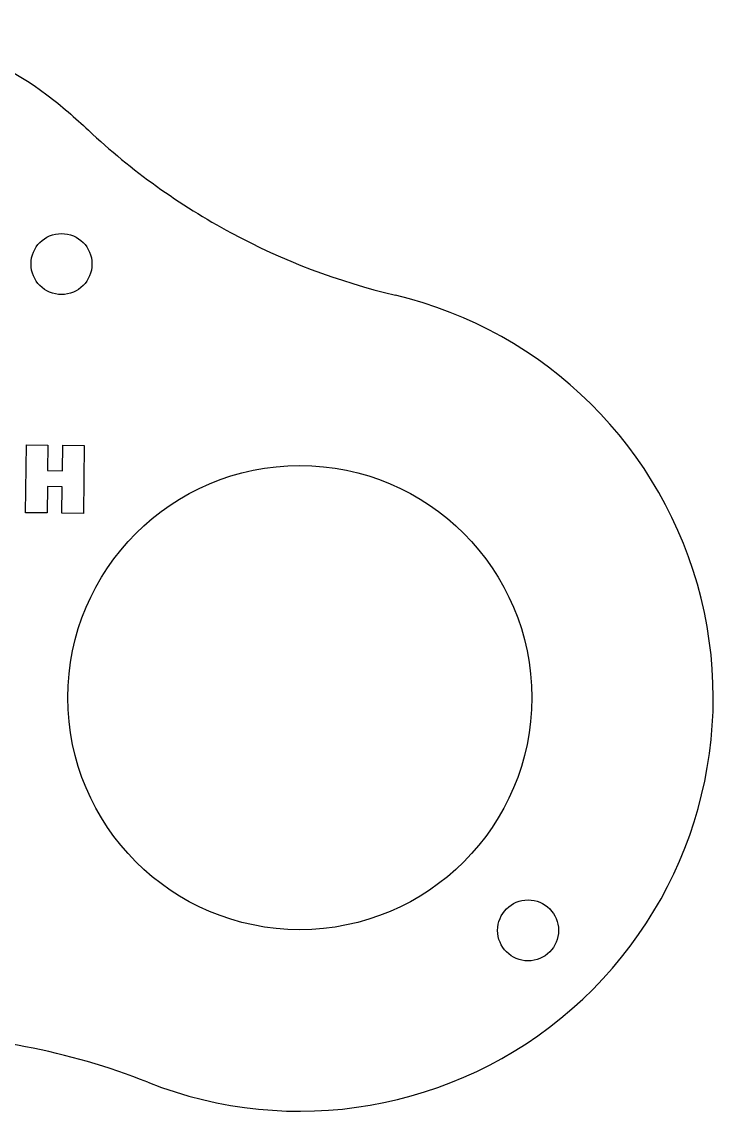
# Model space of a CAD drawing. Header units: millimetres. Extents: x -48 to 113, y -75 to 5.
# Drawn here: x 62.3 to 113.3, y -75.1 to 5.2 of the extents above; entities that cross this region are included whole.
import ezdxf

# ---------------------------------------------------------------- set-up
doc = ezdxf.new("R2010")
doc.units = ezdxf.units.MM
doc.layers.get('0').update_dxf_attribs({"linetype": 'CONTINUOUS'})

msp = doc.modelspace()

# ---------------------------------------------------------------- linework, layer by layer
msp.add_lwpolyline([(65.308, -25.991), (66.894, -26.01), (66.834, -31.009), (65.248, -30.99), (65.272, -29.048), (64.179, -29.034), (64.155, -30.977), (62.57, -30.958), (62.63, -25.958), (64.216, -25.977), (64.193, -27.849), (65.286, -27.862)], close=True)
for centre, radius in [((65.215, -12.623), 2.25), ((82.796, -44.597), 17.113), ((99.639, -61.765), 2.25)]:
    msp.add_circle(centre, radius)
for centre, radius, start, end in [((82.796, -44.597), 30.5, -111.56925, 76.6386), ((53.202, -119.46), 50, 68.43075, 90)]:
    msp.add_arc(centre, radius, start, end)
for points, knots in [([(37.23, 5.242), (45.151, 5.235), (50.805, 5.15), (58.985, 3.079), (61.63, 1.739), (65.214, -0.957), (66.223, -1.836), (67.207, -2.758)], [0, 0, 0, 0, 2.376399, 2.376399, 4.053498, 4.053498, 4.770552, 4.770552, 4.770552, 4.770552]), ([(67.207, -2.758), (70.372, -5.724), (73.91, -8.266), (81.552, -12.373), (85.624, -13.92), (89.844, -14.923)], [0, 0, 0, 0, 1.301331, 1.301331, 2.602662, 2.602662, 2.602662, 2.602662])]:
    msp.add_open_spline(points, degree=3, knots=knots)

doc.saveas('drawing.dxf')
